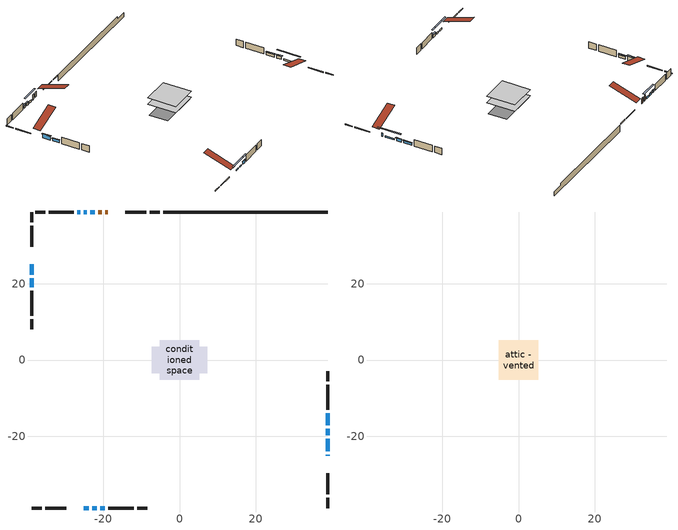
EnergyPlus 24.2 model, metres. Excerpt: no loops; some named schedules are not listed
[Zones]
conditioned space
 floor adiabatic (AdiabaticFloorConstruction): -5.17,-5.17 -5.17,5.17 5.17,5.17 5.17,-5.17 z0.92
 floor foundation (Slab1 construction): -7.31,-3.46 -7.31,3.46 7.31,3.46 7.31,-3.46 z-1.52
 wall outside (RimJoist1 construction): -5.13,38.87 -7.76,38.87 / -38.87,-38.87 -36.25,-38.87 / -38.87,38.87 -38.87,36.25 / 38.87,-38.87 38.87,-36.25 z0.92:1.22
 wall outside (RimJoist2 construction): -8.69,38.87 -14.29,38.87 / -35.32,-38.87 -29.72,-38.87 / -38.87,35.32 -38.87,29.72 / 38.87,-35.32 38.87,-29.72 z0.92:1.22
 wall outside (AdiabaticWallConstruction 1): -18.8,38.87 -19.53,38.87 / -20.46,38.87 -21.35,38.87 z0.92:2.95
 wall outside (AdiabaticWallConstruction): 38.87,-25.21 38.87,-24.95 z0.92:2.14; 38.87,-24.02 38.87,-20.66 / -25.21,-38.87 -23.83,-38.87 / -22.91,-38.87 -21.79,-38.87 z0.92:1.43; -22.27,38.87 -23.39,38.87 z0.92:1.63; 38.87,-19.74 38.87,-18.01 / -20.86,-38.87 -19.59,-38.87 / -38.87,21.43 -38.87,19.15 z0.92:1.94; 38.87,-17.08 38.87,-14.03 z0.92:1.84; -24.32,38.87 -25.19,38.87 / -26.11,38.87 -26.83,38.87 z0.92:1.78; -38.87,25.21 -38.87,22.36 z0.92:2.39
 wall outside (Wall1 construction): -27.75,38.87 -34.36,38.87 / -18.66,-38.87 -12.05,-38.87 / -38.87,18.22 -38.87,11.61 / 38.87,-13.1 38.87,-6.5 z0.92:3.36
 wall outside (Wall2 construction): -35.29,38.87 -37.95,38.87 / -11.12,-38.87 -8.47,-38.87 / -38.87,10.68 -38.87,8.02 / 38.87,-5.57 38.87,-2.91 z0.92:3.36
 wall foundation (FoundationWall1 construction): -4.21,38.87,-1.52 -4.21,38.87,0.92 34.57,38.87,0.92 34.57,38.87,0.04 38.87,38.87,0.04 38.87,38.87,-1.52
 window (WindowConstruction 7): 38.87,-25.21 38.87,-24.95 z0.92:2.14
 window (WindowConstruction 8): 38.87,-24.02 38.87,-20.67 z0.92:1.43
 window (WindowConstruction 9): -22.27,38.87 -23.39,38.87 z0.92:1.63
 window (WindowConstruction 10): -25.21,-38.87 -23.84,-38.87 z0.92:1.43
 window (WindowConstruction 11): -22.91,-38.87 -21.79,-38.87 z0.92:1.43
 window (WindowConstruction): 38.87,-19.74 38.87,-18.01 z0.92:1.93
 window (WindowConstruction 1): 38.87,-17.08 38.87,-14.03 z0.92:1.83
 window (WindowConstruction 2): -24.32,38.87 -25.19,38.87 z0.92:1.78
 window (WindowConstruction 3): -26.11,38.87 -26.82,38.87 z0.92:1.78
 window (WindowConstruction 4): -20.86,-38.87 -19.59,-38.87 z0.92:1.93
 window (WindowConstruction 5): -38.87,25.21 -38.87,22.36 z0.92:2.39
 window (WindowConstruction 6): -38.87,21.43 -38.87,19.15 z0.92:1.93
 door (Door): -18.8,38.87 -19.53,38.87 z0.92:2.95
 door (Door 1): -20.46,38.87 -21.35,38.87 z0.92:2.95
 ceiling adiabatic (AdiabaticFloorConstruction): 5.17,-5.17 5.17,5.17 -5.17,5.17 -5.17,-5.17 z0.92
attic - vented
 floor to conditioned space (Floor1 construction Reversed): -5.17,-5.17 -5.17,5.17 5.17,5.17 5.17,-5.17 z3.36
 roof outside (Roof1 construction): -17.87,38.87,3.36 -17.87,28.81,6.71 -15.22,28.81,6.71 -15.22,38.87,3.36; -26.13,-38.87,3.36 -26.13,-28.81,6.71 -28.79,-28.81,6.71 -28.79,-38.87,3.36; -38.87,26.13,3.36 -28.81,26.13,6.71 -28.81,28.79,6.71 -38.87,28.79,3.36; 38.87,-26.13,3.36 28.81,-26.13,6.71 28.81,-28.79,6.71 38.87,-28.79,3.36
shading: 38.87,-18.03 38.87,-26.66 39.29,-26.66 39.29,-18.03 z4.07; -26.03,38.87 -19.64,38.87 -19.64,39.29 -26.03,39.29 z4.27; -21.2,-38.87 -27.85,-38.87 -27.85,-39.29 -21.2,-39.29 z4.07; -19.15,-38.87 -25.55,-38.87 -25.55,-39.29 -19.15,-39.29 z4.07; 38.87,-17.81 38.87,-19.94 39.29,-19.94 39.29,-17.81 z2.14; 38.87,-13.83 38.87,-17.28 39.29,-17.28 39.29,-13.83 z2.04; -25.39,38.87 -24.12,38.87 -24.12,39.29 -25.39,39.29 z1.98; -27.02,38.87 -25.91,38.87 -25.91,39.29 -27.02,39.29 z1.98; -19.39,-38.87 -21.06,-38.87 -21.06,-39.29 -19.39,-39.29 z2.14; -38.87,22.16 -38.87,25.41 -39.29,25.41 -39.29,22.16 z2.59; -38.87,18.95 -38.87,21.63 -39.29,21.63 -39.29,18.95 z2.14
[Building]
Building 1: Terrain=Suburbs
[Site:Location]
Edmonton Intl AP_AB: Latitude {deg}=53.31; Longitude {deg}=-113.58; Time Zone {hr}=-7; Elevation {m}=723; Keep Site Location Information=Yes
[Site:GroundTemperature:Shallow]
-1.56185, -3.61833, -3.78302, -2.80711, 1.11059, 5.01004, 8.39065, 10.5322, 10.7141, 8.97234, 5.67794, 1.89811
[Site:WaterMainsTemperature]
Calculation Method=Schedule; Temperature Schedule=mains temperature schedule
[Material] Roughness=Rough; Thermal Absorptance=0.9
Name | Thickness {m} | Conductivity {W/m-K} | Density {kg/m3} | Specific Heat {J/kg-K} | Solar Absorptance | Visible Absorptance
asphalt or fiberglass shingles | 0.00635 | 0.162714 | 1121.4 | 1465.45 | 0.4 | 0.4
ceiling loosefill ins | 0.338667 | 0.0480833 | 16.02 | 1046.75 | 0.7 | 0.7
ceiling stud and cavity | 0.1397 | 0.6398 | 65.682 | 1177.47 | 0.7 | 0.7
concrete 4.0 in. | 0.1016 | 1.803125 | 2242.8 | 837.4 | 0.7 | 0.7
concrete 8.0 in. | 0.2032 | 1.803125 | 2242.8 | 837.4 | 0.7 | 0.7
door material | 0.04445 | 0.188738 | 512.64 | 1214.23 | 0.7 | 0.7
exterior vertical ins | 0.0271753 | 0.029427 | 32.04 | 1214.23 | 0.7 | 0.7
floor covering | 0.0127 | 0.0433444 | 54.468 | 1339.84 | 0.6 | 0.6
floor rigid ins; wall rigid ins | 0.512978 | 0.029427 | 32.04 | 1214.23 | 0.7 | 0.7
floor stud and cavity | 0.1397 | 1.75129 | 37.0049 | 1207.88 | 0.7 | 0.7
furniture material conditioned space 1 | 0.1524 | 0.115458 | 640.8 | 1214.23 | 0.6 | 0.6
gypsum board | 0.0127 | 0.160291 | 801 | 837.4 | 0.6 | 0.6
gypsum board 1 | 0.0127 | 0.160291 | 801 | 837.4 | 0.7 | 0.7
osb sheathing 0.5 in. | 0.0127 | 0.115458 | 512.64 | 1214.23 | 0.7 | 0.7
osb sheathing 0.75 in. | 0.01905 | 0.115458 | 512.64 | 1214.23 | 0.7 | 0.7
osb sheathing 2.0 in. | 0.0508 | 0.115458 | 512.64 | 1214.23 | 0.7 | 0.7
rim joist stud and cavity | 0.0508 | 0.0297552 | 125.044 | 1163.47 | 0.6 | 0.6
rim joist stud and cavity 1 | 0.0508 | 0.0314757 | 125.044 | 1163.47 | 0.6 | 0.6
wall stud and cavity | 0.1397 | 0.10094 | 139.0536 | 1170.24 | 0.7 | 0.7
wall stud and cavity 1 | 0.1397 | 0.0968724 | 139.0536 | 1170.24 | 0.7 | 0.7
wall stud and cavity 2 | 0.0889 | 0.380278 | 52.3479 | 1209.89 | 0.7 | 0.7
wall stud and cavity 3 | 0.0889 | 0.391764 | 83.0341 | 1211.67 | 0.7 | 0.7
wood siding | 0.0254 | 0.102417 | 544.68 | 1172.36 | 0.4 | 0.4
wood siding 1; wood siding 2; wood siding 3 | 0.0254 | 0.102417 | 544.68 | 1172.36 | 0.7 | 0.7
[WindowMaterial:SimpleGlazingSystem]
Name | U-Factor {W/m2-K} | Solar Heat Gain Coefficient
WindowMaterial | 4.0064 | 0.55
WindowMaterial 1 | 4.14891 | 0.55
WindowMaterial 10 | 5.05285 | 0.5
WindowMaterial 2 | 4.40726 | 0.53
WindowMaterial 3 | 4.50038 | 0.52
WindowMaterial 4 | 4.09327 | 0.55
WindowMaterial 5 | 1.584162 | 0.59
WindowMaterial 6 | 3.94791 | 0.56
WindowMaterial 7 | 5.1119 | 0.64
WindowMaterial 8 | 5.08862 | 0.5
WindowMaterial 9 | 4.545239 | 0.53
[Construction]
AdiabaticFloorConstruction: floor stud and cavity, floor rigid ins, osb sheathing 0.75 in., floor covering
AdiabaticWallConstruction: wood siding 2, wall rigid ins, wall stud and cavity 2, gypsum board
AdiabaticWallConstruction 1: wood siding 3, wall rigid ins, wall stud and cavity 2, gypsum board
Door; Door 1: door material
Floor1 construction Reversed: gypsum board, ceiling stud and cavity, ceiling loosefill ins
FoundationWall1 construction: concrete 8.0 in., gypsum board 1
furniture construction conditioned space 1: furniture material conditioned space 1
PartitionWallConstruction: gypsum board, wall stud and cavity 3, gypsum board
RimJoist1 construction: wood siding 1, osb sheathing 2.0 in., rim joist stud and cavity
RimJoist2 construction: wood siding 1, osb sheathing 2.0 in., rim joist stud and cavity 1
Roof1 construction: asphalt or fiberglass shingles
Slab1 construction: concrete 4.0 in.
Wall1 construction: wood siding, osb sheathing 0.5 in., wall stud and cavity, gypsum board
Wall2 construction: wood siding, osb sheathing 0.5 in., wall stud and cavity 1, gypsum board
WindowConstruction: WindowMaterial
WindowConstruction 1: WindowMaterial 1
WindowConstruction 10: WindowMaterial 10
WindowConstruction 11; WindowConstruction 8: WindowMaterial 8
WindowConstruction 2: WindowMaterial 2
WindowConstruction 3: WindowMaterial 3
WindowConstruction 4: WindowMaterial 4
WindowConstruction 5: WindowMaterial 5
WindowConstruction 6: WindowMaterial 6
WindowConstruction 7: WindowMaterial 7
WindowConstruction 9: WindowMaterial 9
[Zone] Multiplier=1; Part of Total Floor Area=Yes
Name | Volume {m3}
attic - vented | 58.1464
conditioned space | 530.5
[Space]
Name | Zone | Volume {m3}
attic - vented 1 | attic - vented | 58.1464
conditioned space 1 | conditioned space | 530.5
[ZoneInfiltration:EffectiveLeakageArea]
infil attic - vented 1: Zone or Space=attic - vented 1; Schedule=Always On Discrete; Effective Air Leakage Area {cm2}=3713.74; Stack Coefficient=0.000233286; Wind Coefficient=1.03196e-05
[ZoneMixing]
whole house fan mix: Zone or Space=attic - vented; Schedule=Always On Continuous; Design Flow Rate Calculation Method=Flow/Zone; Design Flow Rate {m3/s}=0; Source Zone or Space=conditioned space
[SurfaceProperty:ExposedFoundationPerimeter]
Slab1: Exposed Perimeter Calculation Method=TotalExposedPerimeter; Total Exposed Perimeter {m}=43.08
[InternalMass] Zone or ZoneList=conditioned space; Space or SpaceList=conditioned space 1
Name | Construction | Surface Area {m2}
furniture mass conditioned space 1 | furniture construction conditioned space 1 | 83.2122
partition wall mass | PartitionWallConstruction | 208.03
[Lights]
interior lighting: Zone or ZoneList or Space or SpaceList=conditioned space 1; Schedule=interior lighting schedule; Design Level Calculation Method=LightingLevel; Lighting Level {W}=343.2; Return Air Fraction=0; Fraction Radiant=0.6; Fraction Visible=0.2; Fraction Replaceable=1
[People]
occupants: Zone or ZoneList or Space or SpaceList=conditioned space 1; Number of People Schedule=occupants schedule; Number of People Calculation Method=People; Number of People=3; Fraction Radiant=0.314171; Sensible Heat Fraction=0.56303; Activity Level Schedule=occupants activity schedule; Carbon Dioxide Generation Rate {m3/s-W}=0; Enable ASHRAE 55 Comfort Warnings=No; Mean Radiant Temperature Calculation Type=EnclosureAveraged
[ElectricEquipment] Zone or ZoneList or Space or SpaceList=conditioned space 1; Design Level Calculation Method=EquipmentLevel
Name | Schedule | Design Level {W} | Fraction Latent | Fraction Radiant | Fraction Lost
clothes dryer | clothes dryer schedule | 140.772 | 0.015 | 0.081 | 0.85
clothes washer | clothes washer schedule | 32.1985 | 0.03 | 0.162 | 0.7
cooking range | cooking range schedule | 215.147 | 0.08 | 0.432 | 0.2
dishwasher | dishwasher schedule | 66.8632 | 0.3 | 0.18 | 0.4
fridge | fridge schedule | 72.9452 | 0 | 0.6 | 0
mech vent bath fan 0 | mech vent bath fan 0 schedule | 50.2 | 0 | 0 | 1
mech vent bath fan 1 | mech vent bath fan 1 schedule | 50.2 | 0 | 0 | 1
mech vent house fan | mech vent house fan schedule | 0 | 0 | 0 | 1
mech vent house fan cfis | mech vent house fan cfis schedule | 0 | 0 | 0 | 0
mech vent range fan 0 | mech vent range fan 0 schedule | 57 | 0 | 0 | 1
misc plug loads | misc plug loads schedule | 494.7 | 0.045 | 0.513 | 0.1
whole house fan | Always On Discrete | 0 | 0 | 0 | 1
[OtherEquipment] Zone or ZoneList or Space or SpaceList=conditioned space 1; Design Level Calculation Method=EquipmentLevel
Name | Fuel Type | Schedule | Design Level {W} | Fraction Latent | Fraction Radiant | Fraction Lost
clothes dryer 1 | Electricity | clothes dryer schedule | 0 | 0.015 | 0.081 | 0.85
cooking range 1 | Electricity | cooking range schedule | 0 | 0.08 | 0.432 | 0.2
general water use latent | None | general water use schedule | 62.594 | 1 | 0 | 0
general water use sensible | None | general water use schedule | -61.6891 | 0 | 0.6 | 0
mech vent house fan latent load | None | Always On Discrete | 0 | 1 | 0 | 0
mech vent house fan sensible load | None | Always On Discrete | 0 | 0 | 0 | 0
water heater energy adjustment1 | NaturalGas | Always On Discrete | 0.01 | 0 | 0 | 1
[ZoneInfiltration:DesignFlowRate] Zone or ZoneList or Space or SpaceList=conditioned space 1; Schedule=Always On Discrete; Design Flow Rate Calculation Method=Flow/Zone; Design Flow Rate {m3/s}=0
infil flow; natural vent flow; whole house fan flow
[Foundation:Kiva]
Foundation Kiva 1: Initial Indoor Air Temperature {C}=18; Wall Height Above Grade {m}=0.919978; Wall Depth Below Slab {m}=0.2032; Custom Block Material Name 1=exterior vertical ins; Custom Block Depth 1 {m}=2.43998; Custom Block X Position 1 {m}=0.2159; Custom Block Z Position 1 {m}=0
[Foundation:Kiva:Settings]
Soil Conductivity {W/m-K}=0.849921; Soil Density {kg/m3}=1842.3; Soil Specific Heat {J/kg-K}=418.7; Ground Solar Absorptivity=0.9; Ground Thermal Absorptivity=0.9; Ground Surface Roughness {m}=0.03; Far-Field Width {m}=40; Deep-Ground Boundary Condition=ZeroFlux; Deep-Ground Depth {m}=40; Minimum Cell Dimension {m}=0.2; Maximum Cell Growth Coefficient=3; Simulation Timestep=Timestep
[Exterior:Lights]
exterior lighting: Schedule=exterior lighting schedule; Design Level {W}=75.6
[Schedule:Constant]
Name | Hourly Value
Always On Continuous; mech vent house fan schedule; mech vent house fan cfis schedule; Always On Discrete | 1
occupants activity schedule | 117.228
fridge schedule | 0
[Schedule:Week:Daily]
interior lighting schedule Week Rule - Jan1-Jan27: interior lighting schedule day, interior lighting schedule day, interior lighting schedule day, interior lighting schedule day, interior lighting schedule day, interior lighting schedule day, interior lighting schedule day, interior lighting schedule default day, interior lighting schedule default day, interior lighting schedule default day, interior lighting schedule default day, interior lighting schedule default day
interior lighting schedule Week Rule - Jan28-Feb3: interior lighting schedule day, interior lighting schedule day, interior lighting schedule day, interior lighting schedule day, interior lighting schedule day 1, interior lighting schedule day 1, interior lighting schedule day 1, interior lighting schedule default day, interior lighting schedule default day, interior lighting schedule default day, interior lighting schedule default day, interior lighting schedule default day
interior lighting schedule Week Rule - Feb4-Feb24: interior lighting schedule day 1, interior lighting schedule day 1, interior lighting schedule day 1, interior lighting schedule day 1, interior lighting schedule day 1, interior lighting schedule day 1, interior lighting schedule day 1, interior lighting schedule default day, interior lighting schedule default day, interior lighting schedule default day, interior lighting schedule default day, interior lighting schedule default day
interior lighting schedule Week Rule - Feb25-Mar3: interior lighting schedule day 1, interior lighting schedule day 1, interior lighting schedule day 1, interior lighting schedule day 1, interior lighting schedule day 2, interior lighting schedule day 2, interior lighting schedule day 2, interior lighting schedule default day, interior lighting schedule default day, interior lighting schedule default day, interior lighting schedule default day, interior lighting schedule default day
interior lighting schedule Week Rule - Mar4-Mar31: interior lighting schedule day 2, interior lighting schedule day 2, interior lighting schedule day 2, interior lighting schedule day 2, interior lighting schedule day 2, interior lighting schedule day 2, interior lighting schedule day 2, interior lighting schedule default day, interior lighting schedule default day, interior lighting schedule default day, interior lighting schedule default day, interior lighting schedule default day
interior lighting schedule Week Rule - Apr1-Apr28: interior lighting schedule day 3, interior lighting schedule day 3, interior lighting schedule day 3, interior lighting schedule day 3, interior lighting schedule day 3, interior lighting schedule day 3, interior lighting schedule day 3, interior lighting schedule default day, interior lighting schedule default day, interior lighting schedule default day, interior lighting schedule default day, interior lighting schedule default day
interior lighting schedule Week Rule - Apr29-May5: interior lighting schedule day 3, interior lighting schedule day 3, interior lighting schedule day 4, interior lighting schedule day 4, interior lighting schedule day 4, interior lighting schedule day 4, interior lighting schedule day 4, interior lighting schedule default day, interior lighting schedule default day, interior lighting schedule default day, interior lighting schedule default day, interior lighting schedule default day
interior lighting schedule Week Rule - May6-May26: interior lighting schedule day 4, interior lighting schedule day 4, interior lighting schedule day 4, interior lighting schedule day 4, interior lighting schedule day 4, interior lighting schedule day 4, interior lighting schedule day 4, interior lighting schedule default day, interior lighting schedule default day, interior lighting schedule default day, interior lighting schedule default day, interior lighting schedule default day
interior lighting schedule Week Rule - May27-Jun2: interior lighting schedule day 4, interior lighting schedule day 4, interior lighting schedule day 4, interior lighting schedule day 4, interior lighting schedule day 4, interior lighting schedule day 5, interior lighting schedule day 5, interior lighting schedule default day, interior lighting schedule default day, interior lighting schedule default day, interior lighting schedule default day, interior lighting schedule default day
interior lighting schedule Week Rule - Jun3-Jun30: interior lighting schedule day 5, interior lighting schedule day 5, interior lighting schedule day 5, interior lighting schedule day 5, interior lighting schedule day 5, interior lighting schedule day 5, interior lighting schedule day 5, interior lighting schedule default day, interior lighting schedule default day, interior lighting schedule default day, interior lighting schedule default day, interior lighting schedule default day
interior lighting schedule Week Rule - Jul1-Jul28: interior lighting schedule day 6, interior lighting schedule day 6, interior lighting schedule day 6, interior lighting schedule day 6, interior lighting schedule day 6, interior lighting schedule day 6, interior lighting schedule day 6, interior lighting schedule default day, interior lighting schedule default day, interior lighting schedule default day, interior lighting schedule default day, interior lighting schedule default day
interior lighting schedule Week Rule - Jul29-Aug4: interior lighting schedule day 6, interior lighting schedule day 6, interior lighting schedule day 6, interior lighting schedule day 7, interior lighting schedule day 7, interior lighting schedule day 7, interior lighting schedule day 7, interior lighting schedule default day, interior lighting schedule default day, interior lighting schedule default day, interior lighting schedule default day, interior lighting schedule default day
interior lighting schedule Week Rule - Aug5-Aug25: interior lighting schedule day 7, interior lighting schedule day 7, interior lighting schedule day 7, interior lighting schedule day 7, interior lighting schedule day 7, interior lighting schedule day 7, interior lighting schedule day 7, interior lighting schedule default day, interior lighting schedule default day, interior lighting schedule default day, interior lighting schedule default day, interior lighting schedule default day
interior lighting schedule Week Rule - Aug26-Sep1: interior lighting schedule day 7, interior lighting schedule day 7, interior lighting schedule day 7, interior lighting schedule day 7, interior lighting schedule day 7, interior lighting schedule day 7, interior lighting schedule day 8, interior lighting schedule default day, interior lighting schedule default day, interior lighting schedule default day, interior lighting schedule default day, interior lighting schedule default day
interior lighting schedule Week Rule - Sep2-Sep29: interior lighting schedule day 8, interior lighting schedule day 8, interior lighting schedule day 8, interior lighting schedule day 8, interior lighting schedule day 8, interior lighting schedule day 8, interior lighting schedule day 8, interior lighting schedule default day, interior lighting schedule default day, interior lighting schedule default day, interior lighting schedule default day, interior lighting schedule default day
interior lighting schedule Week Rule - Sep30-Oct6: interior lighting schedule day 8, interior lighting schedule day 9, interior lighting schedule day 9, interior lighting schedule day 9, interior lighting schedule day 9, interior lighting schedule day 9, interior lighting schedule day 9, interior lighting schedule default day, interior lighting schedule default day, interior lighting schedule default day, interior lighting schedule default day, interior lighting schedule default day
interior lighting schedule Week Rule - Oct7-Oct27: interior lighting schedule day 9, interior lighting schedule day 9, interior lighting schedule day 9, interior lighting schedule day 9, interior lighting schedule day 9, interior lighting schedule day 9, interior lighting schedule day 9, interior lighting schedule default day, interior lighting schedule default day, interior lighting schedule default day, interior lighting schedule default day, interior lighting schedule default day
interior lighting schedule Week Rule - Oct28-Nov3: interior lighting schedule day 9, interior lighting schedule day 9, interior lighting schedule day 9, interior lighting schedule day 9, interior lighting schedule day 10, interior lighting schedule day 10, interior lighting schedule day 10, interior lighting schedule default day, interior lighting schedule default day, interior lighting schedule default day, interior lighting schedule default day, interior lighting schedule default day
interior lighting schedule Week Rule - Nov4-Nov24: interior lighting schedule day 10, interior lighting schedule day 10, interior lighting schedule day 10, interior lighting schedule day 10, interior lighting schedule day 10, interior lighting schedule day 10, interior lighting schedule day 10, interior lighting schedule default day, interior lighting schedule default day, interior lighting schedule default day, interior lighting schedule default day, interior lighting schedule default day
interior lighting schedule Week Rule - Nov25-Dec1: interior lighting schedule day 10, interior lighting schedule day 10, interior lighting schedule day 10, interior lighting schedule day 10, interior lighting schedule day 10, interior lighting schedule day 10, interior lighting schedule day 11, interior lighting schedule default day, interior lighting schedule default day, interior lighting schedule default day, interior lighting schedule default day, interior lighting schedule default day
interior lighting schedule Week Rule - Dec2-Dec31: interior lighting schedule day 11, interior lighting schedule day 11, interior lighting schedule day 11, interior lighting schedule day 11, interior lighting schedule day 11, interior lighting schedule day 11, interior lighting schedule day 11, interior lighting schedule default day, interior lighting schedule default day, interior lighting schedule default day, interior lighting schedule default day, interior lighting schedule default day
occupants schedule Week Rule - Jan1-Dec31: occupants schedule day, occupants schedule day, occupants schedule day, occupants schedule day, occupants schedule day, occupants schedule day, occupants schedule day, occupants schedule default day, occupants schedule default day, occupants schedule default day, occupants schedule default day, occupants schedule default day
clothes dryer schedule Week Rule - Jan1-Dec31: clothes dryer schedule day, clothes dryer schedule day, clothes dryer schedule day, clothes dryer schedule day, clothes dryer schedule day, clothes dryer schedule day, clothes dryer schedule day, clothes dryer schedule default day, clothes dryer schedule default day, clothes dryer schedule default day, clothes dryer schedule default day, clothes dryer schedule default day
clothes washer schedule Week Rule - Jan1-Dec31: clothes washer schedule day, clothes washer schedule day, clothes washer schedule day, clothes washer schedule day, clothes washer schedule day, clothes washer schedule day, clothes washer schedule day, clothes washer schedule default day, clothes washer schedule default day, clothes washer schedule default day, clothes washer schedule default day, clothes washer schedule default day
cooking range schedule Week Rule - Jan1-Dec31: cooking range schedule day, cooking range schedule day, cooking range schedule day, cooking range schedule day, cooking range schedule day, cooking range schedule day, cooking range schedule day, cooking range schedule default day, cooking range schedule default day, cooking range schedule default day, cooking range schedule default day, cooking range schedule default day
dishwasher schedule Week Rule - Jan1-Dec31: dishwasher schedule day, dishwasher schedule day, dishwasher schedule day, dishwasher schedule day, dishwasher schedule day, dishwasher schedule day, dishwasher schedule day, dishwasher schedule default day, dishwasher schedule default day, dishwasher schedule default day, dishwasher schedule default day, dishwasher schedule default day
mech vent bath fan 0 schedule Week Rule - Jan1-Dec31: mech vent bath fan 0 schedule day, mech vent bath fan 0 schedule day, mech vent bath fan 0 schedule day, mech vent bath fan 0 schedule day, mech vent bath fan 0 schedule day, mech vent bath fan 0 schedule day, mech vent bath fan 0 schedule day, mech vent bath fan 0 schedule default day, mech vent bath fan 0 schedule default day, mech vent bath fan 0 schedule default day, mech vent bath fan 0 schedule default day, mech vent bath fan 0 schedule default day
mech vent bath fan 1 schedule Week Rule - Jan1-Dec31: mech vent bath fan 1 schedule day, mech vent bath fan 1 schedule day, mech vent bath fan 1 schedule day, mech vent bath fan 1 schedule day, mech vent bath fan 1 schedule day, mech vent bath fan 1 schedule day, mech vent bath fan 1 schedule day, mech vent bath fan 1 schedule default day, mech vent bath fan 1 schedule default day, mech vent bath fan 1 schedule default day, mech vent bath fan 1 schedule default day, mech vent bath fan 1 schedule default day
mech vent range fan 0 schedule Week Rule - Jan1-Dec31: mech vent range fan 0 schedule day, mech vent range fan 0 schedule day, mech vent range fan 0 schedule day, mech vent range fan 0 schedule day, mech vent range fan 0 schedule day, mech vent range fan 0 schedule day, mech vent range fan 0 schedule day, mech vent range fan 0 schedule default day, mech vent range fan 0 schedule default day, mech vent range fan 0 schedule default day, mech vent range fan 0 schedule default day, mech vent range fan 0 schedule default day
misc plug loads schedule Week Rule - Jan1-Dec31: misc plug loads schedule day, misc plug loads schedule day, misc plug loads schedule day, misc plug loads schedule day, misc plug loads schedule day, misc plug loads schedule day, misc plug loads schedule day, misc plug loads schedule default day, misc plug loads schedule default day, misc plug loads schedule default day, misc plug loads schedule default day, misc plug loads schedule default day
general water use schedule Week Rule - Jan1-Dec31: general water use schedule day, general water use schedule day, general water use schedule day, general water use schedule day, general water use schedule day, general water use schedule day, general water use schedule day, general water use schedule default day, general water use schedule default day, general water use schedule default day, general water use schedule default day, general water use schedule default day
exterior lighting schedule Week Rule - Jan1-Jan27: exterior lighting schedule day, exterior lighting schedule day, exterior lighting schedule day, exterior lighting schedule day, exterior lighting schedule day, exterior lighting schedule day, exterior lighting schedule day, exterior lighting schedule default day, exterior lighting schedule default day, exterior lighting schedule default day, exterior lighting schedule default day, exterior lighting schedule default day
exterior lighting schedule Week Rule - Jan28-Feb3: exterior lighting schedule day, exterior lighting schedule day, exterior lighting schedule day, exterior lighting schedule day, exterior lighting schedule day 1, exterior lighting schedule day 1, exterior lighting schedule day 1, exterior lighting schedule default day, exterior lighting schedule default day, exterior lighting schedule default day, exterior lighting schedule default day, exterior lighting schedule default day
exterior lighting schedule Week Rule - Feb4-Feb24: exterior lighting schedule day 1, exterior lighting schedule day 1, exterior lighting schedule day 1, exterior lighting schedule day 1, exterior lighting schedule day 1, exterior lighting schedule day 1, exterior lighting schedule day 1, exterior lighting schedule default day, exterior lighting schedule default day, exterior lighting schedule default day, exterior lighting schedule default day, exterior lighting schedule default day
exterior lighting schedule Week Rule - Feb25-Mar3: exterior lighting schedule day 1, exterior lighting schedule day 1, exterior lighting schedule day 1, exterior lighting schedule day 1, exterior lighting schedule day 2, exterior lighting schedule day 2, exterior lighting schedule day 2, exterior lighting schedule default day, exterior lighting schedule default day, exterior lighting schedule default day, exterior lighting schedule default day, exterior lighting schedule default day
exterior lighting schedule Week Rule - Mar4-Mar31: exterior lighting schedule day 2, exterior lighting schedule day 2, exterior lighting schedule day 2, exterior lighting schedule day 2, exterior lighting schedule day 2, exterior lighting schedule day 2, exterior lighting schedule day 2, exterior lighting schedule default day, exterior lighting schedule default day, exterior lighting schedule default day, exterior lighting schedule default day, exterior lighting schedule default day
exterior lighting schedule Week Rule - Apr1-Apr28: exterior lighting schedule day 3, exterior lighting schedule day 3, exterior lighting schedule day 3, exterior lighting schedule day 3, exterior lighting schedule day 3, exterior lighting schedule day 3, exterior lighting schedule day 3, exterior lighting schedule default day, exterior lighting schedule default day, exterior lighting schedule default day, exterior lighting schedule default day, exterior lighting schedule default day
exterior lighting schedule Week Rule - Apr29-May5: exterior lighting schedule day 3, exterior lighting schedule day 3, exterior lighting schedule day 4, exterior lighting schedule day 4, exterior lighting schedule day 4, exterior lighting schedule day 4, exterior lighting schedule day 4, exterior lighting schedule default day, exterior lighting schedule default day, exterior lighting schedule default day, exterior lighting schedule default day, exterior lighting schedule default day
exterior lighting schedule Week Rule - May6-May26: exterior lighting schedule day 4, exterior lighting schedule day 4, exterior lighting schedule day 4, exterior lighting schedule day 4, exterior lighting schedule day 4, exterior lighting schedule day 4, exterior lighting schedule day 4, exterior lighting schedule default day, exterior lighting schedule default day, exterior lighting schedule default day, exterior lighting schedule default day, exterior lighting schedule default day
exterior lighting schedule Week Rule - May27-Jun2: exterior lighting schedule day 4, exterior lighting schedule day 4, exterior lighting schedule day 4, exterior lighting schedule day 4, exterior lighting schedule day 4, exterior lighting schedule day 5, exterior lighting schedule day 5, exterior lighting schedule default day, exterior lighting schedule default day, exterior lighting schedule default day, exterior lighting schedule default day, exterior lighting schedule default day
exterior lighting schedule Week Rule - Jun3-Jun30: exterior lighting schedule day 5, exterior lighting schedule day 5, exterior lighting schedule day 5, exterior lighting schedule day 5, exterior lighting schedule day 5, exterior lighting schedule day 5, exterior lighting schedule day 5, exterior lighting schedule default day, exterior lighting schedule default day, exterior lighting schedule default day, exterior lighting schedule default day, exterior lighting schedule default day
exterior lighting schedule Week Rule - Jul1-Jul28: exterior lighting schedule day 6, exterior lighting schedule day 6, exterior lighting schedule day 6, exterior lighting schedule day 6, exterior lighting schedule day 6, exterior lighting schedule day 6, exterior lighting schedule day 6, exterior lighting schedule default day, exterior lighting schedule default day, exterior lighting schedule default day, exterior lighting schedule default day, exterior lighting schedule default day
exterior lighting schedule Week Rule - Jul29-Aug4: exterior lighting schedule day 6, exterior lighting schedule day 6, exterior lighting schedule day 6, exterior lighting schedule day 7, exterior lighting schedule day 7, exterior lighting schedule day 7, exterior lighting schedule day 7, exterior lighting schedule default day, exterior lighting schedule default day, exterior lighting schedule default day, exterior lighting schedule default day, exterior lighting schedule default day
exterior lighting schedule Week Rule - Aug5-Aug25: exterior lighting schedule day 7, exterior lighting schedule day 7, exterior lighting schedule day 7, exterior lighting schedule day 7, exterior lighting schedule day 7, exterior lighting schedule day 7, exterior lighting schedule day 7, exterior lighting schedule default day, exterior lighting schedule default day, exterior lighting schedule default day, exterior lighting schedule default day, exterior lighting schedule default day
exterior lighting schedule Week Rule - Aug26-Sep1: exterior lighting schedule day 7, exterior lighting schedule day 7, exterior lighting schedule day 7, exterior lighting schedule day 7, exterior lighting schedule day 7, exterior lighting schedule day 7, exterior lighting schedule day 8, exterior lighting schedule default day, exterior lighting schedule default day, exterior lighting schedule default day, exterior lighting schedule default day, exterior lighting schedule default day
exterior lighting schedule Week Rule - Sep2-Sep29: exterior lighting schedule day 8, exterior lighting schedule day 8, exterior lighting schedule day 8, exterior lighting schedule day 8, exterior lighting schedule day 8, exterior lighting schedule day 8, exterior lighting schedule day 8, exterior lighting schedule default day, exterior lighting schedule default day, exterior lighting schedule default day, exterior lighting schedule default day, exterior lighting schedule default day
exterior lighting schedule Week Rule - Sep30-Oct6: exterior lighting schedule day 8, exterior lighting schedule day 9, exterior lighting schedule day 9, exterior lighting schedule day 9, exterior lighting schedule day 9, exterior lighting schedule day 9, exterior lighting schedule day 9, exterior lighting schedule default day, exterior lighting schedule default day, exterior lighting schedule default day, exterior lighting schedule default day, exterior lighting schedule default day
exterior lighting schedule Week Rule - Oct7-Oct27: exterior lighting schedule day 9, exterior lighting schedule day 9, exterior lighting schedule day 9, exterior lighting schedule day 9, exterior lighting schedule day 9, exterior lighting schedule day 9, exterior lighting schedule day 9, exterior lighting schedule default day, exterior lighting schedule default day, exterior lighting schedule default day, exterior lighting schedule default day, exterior lighting schedule default day
[Schedule:Year]
interior lighting schedule: interior lighting schedule Week Rule - Jan1-Jan27, 1, 1, 1, 27, interior lighting schedule Week Rule - Jan28-Feb3, 1, 28, 2, 3, interior lighting schedule Week Rule - Feb4-Feb24, 2, 4, 2, 24, interior lighting schedule Week Rule - Feb25-Mar3, 2, 25, 3, 3, interior lighting schedule Week Rule - Mar4-Mar31, 3, 4, 3, 31, interior lighting schedule Week Rule - Apr1-Apr28, 4, 1, 4, 28, interior lighting schedule Week Rule - Apr29-May5, 4, 29, 5, 5, interior lighting schedule Week Rule - May6-May26, 5, 6, 5, 26, interior lighting schedule Week Rule - May27-Jun2, 5, 27, 6, 2, interior lighting schedule Week Rule - Jun3-Jun30, 6, 3, 6, 30, interior lighting schedule Week Rule - Jul1-Jul28, 7, 1, 7, 28, interior lighting schedule Week Rule - Jul29-Aug4, 7, 29, 8, 4, interior lighting schedule Week Rule - Aug5-Aug25, 8, 5, 8, 25, interior lighting schedule Week Rule - Aug26-Sep1, 8, 26, 9, 1, interior lighting schedule Week Rule - Sep2-Sep29, 9, 2, 9, 29, interior lighting schedule Week Rule - Sep30-Oct6, 9, 30, 10, 6, interior lighting schedule Week Rule - Oct7-Oct27, 10, 7, 10, 27, interior lighting schedule Week Rule - Oct28-Nov3, 10, 28, 11, 3, interior lighting schedule Week Rule - Nov4-Nov24, 11, 4, 11, 24, interior lighting schedule Week Rule - Nov25-Dec1, 11, 25, 12, 1, interior lighting schedule Week Rule - Dec2-Dec31, 12, 2, 12, 31
occupants schedule: occupants schedule Week Rule - Jan1-Dec31, 1, 1, 12, 31
clothes dryer schedule: clothes dryer schedule Week Rule - Jan1-Dec31, 1, 1, 12, 31
clothes washer schedule: clothes washer schedule Week Rule - Jan1-Dec31, 1, 1, 12, 31
cooking range schedule: cooking range schedule Week Rule - Jan1-Dec31, 1, 1, 12, 31
dishwasher schedule: dishwasher schedule Week Rule - Jan1-Dec31, 1, 1, 12, 31
mech vent bath fan 0 schedule: mech vent bath fan 0 schedule Week Rule - Jan1-Dec31, 1, 1, 12, 31
mech vent bath fan 1 schedule: mech vent bath fan 1 schedule Week Rule - Jan1-Dec31, 1, 1, 12, 31
mech vent range fan 0 schedule: mech vent range fan 0 schedule Week Rule - Jan1-Dec31, 1, 1, 12, 31
misc plug loads schedule: misc plug loads schedule Week Rule - Jan1-Dec31, 1, 1, 12, 31
general water use schedule: general water use schedule Week Rule - Jan1-Dec31, 1, 1, 12, 31
exterior lighting schedule: exterior lighting schedule Week Rule - Jan1-Jan27, 1, 1, 1, 27, exterior lighting schedule Week Rule - Jan28-Feb3, 1, 28, 2, 3, exterior lighting schedule Week Rule - Feb4-Feb24, 2, 4, 2, 24, exterior lighting schedule Week Rule - Feb25-Mar3, 2, 25, 3, 3, exterior lighting schedule Week Rule - Mar4-Mar31, 3, 4, 3, 31, exterior lighting schedule Week Rule - Apr1-Apr28, 4, 1, 4, 28, exterior lighting schedule Week Rule - Apr29-May5, 4, 29, 5, 5, exterior lighting schedule Week Rule - May6-May26, 5, 6, 5, 26, exterior lighting schedule Week Rule - May27-Jun2, 5, 27, 6, 2, exterior lighting schedule Week Rule - Jun3-Jun30, 6, 3, 6, 30, exterior lighting schedule Week Rule - Jul1-Jul28, 7, 1, 7, 28, exterior lighting schedule Week Rule - Jul29-Aug4, 7, 29, 8, 4, exterior lighting schedule Week Rule - Aug5-Aug25, 8, 5, 8, 25, exterior lighting schedule Week Rule - Aug26-Sep1, 8, 26, 9, 1, exterior lighting schedule Week Rule - Sep2-Sep29, 9, 2, 9, 29, exterior lighting schedule Week Rule - Sep30-Oct6, 9, 30, 10, 6, exterior lighting schedule Week Rule - Oct7-Oct27, 10, 7, 10, 27, exterior lighting schedule Week Rule - Oct28-Nov3, 10, 28, 11, 3, exterior lighting schedule Week Rule - Nov4-Nov24, 11, 4, 11, 24, exterior lighting schedule Week Rule - Nov25-Dec1, 11, 25, 12, 1, exterior lighting schedule Week Rule - Dec2-Dec31, 12, 2, 12, 31
[Schedule:Compact]
mains temperature schedule: Through: 01/01, For: AllDays, Until: 24:00, 3.97167, Through: 01/02, For: AllDays, Until: 24:00, 3.90778, Through: 01/03, For: AllDays, Until: 24:00, 3.84556, Through: 01/04, For: AllDays, Until: 24:00, 3.78389, Through: 01/05, For: AllDays, Until: 24:00, 3.72278, Through: 01/06, For: AllDays, Until: 24:00, 3.66278, Through: 01/07, For: AllDays, Until: 24:00, 3.60389, Through: 01/08, For: AllDays, Until: 24:00, 3.54556, Through: 01/09, For: AllDays, Until: 24:00, 3.48833, Through: 01/10, For: AllDays, Until: 24:00, 3.43167, Through: 01/11, For: AllDays, Until: 24:00, 3.37611, Through: 01/12, For: AllDays, Until: 24:00, 3.32167, Through: 01/13, For: AllDays, Until: 24:00, 3.26833, Through: 01/14, For: AllDays, Until: 24:00, 3.21556, Through: 01/15, For: AllDays, Until: 24:00, 3.16444, Through: 01/16, For: AllDays, Until: 24:00, 3.11389, Through: 01/17, For: AllDays, Until: 24:00, 3.06444, Through: 01/18, For: AllDays, Until: 24:00, 3.01611, Through: 01/19, For: AllDays, Until: 24:00, 2.96889, Through: 01/20, For: AllDays, Until: 24:00, 2.92278, Through: 01/21, For: AllDays, Until: 24:00, 2.87722, Through: 01/22, For: AllDays, Until: 24:00, 2.83333, Through: 01/23, For: AllDays, Until: 24:00, 2.79056, Through: 01/24, For: AllDays, Until: 24:00, 2.74889, Through: 01/25, For: AllDays, Until: 24:00, 2.70833, Through: 01/26, For: AllDays, Until: 24:00, 2.66889, Through: 01/27, For: AllDays, Until: 24:00, 2.63056, Through: 01/28, For: AllDays, Until: 24:00, 2.59333, Through: 01/29, For: AllDays, Until: 24:00, 2.55778, Through: 01/30, For: AllDays, Until: 24:00, 2.52278, Through: 01/31, For: AllDays, Until: 24:00, 2.48944, Through: 02/01, For: AllDays, Until: 24:00, 2.45722, Through: 02/02, For: AllDays, Until: 24:00, 2.42611, Through: 02/03, For: AllDays, Until: 24:00, 2.39667, Through: 02/04, For: AllDays, Until: 24:00, 2.36833, Through: 02/05, For: AllDays, Until: 24:00, 2.34111, Through: 02/06, For: AllDays, Until: 24:00, 2.315, Through: 02/07, For: AllDays, Until: 24:00, 2.29056, Through: 02/08, For: AllDays, Until: 24:00, 2.26722, Through: 02/09, For: AllDays, Until: 24:00, 2.245, Through: 02/10, For: AllDays, Until: 24:00, 2.22444, Through: 02/11, For: AllDays, Until: 24:00, 2.20444, Through: 02/12, For: AllDays, Until: 24:00, 2.18667, Through: 02/13, For: AllDays, Until: 24:00, 2.17, Through: 02/14, For: AllDays, Until: 24:00, 2.15444, Through: 02/15, For: AllDays, Until: 24:00, 2.14, Through: 02/16, For: AllDays, Until: 24:00, 2.12722, Through: 02/17, For: AllDays, Until: 24:00, 2.11556, Through: 02/18, For: AllDays, Until: 24:00, 2.10556, Through: 02/19, For: AllDays, Until: 24:00, 2.09667, Through: 02/20, For: AllDays, Until: 24:00, 2.08889, Through: 02/21, For: AllDays, Until: 24:00, 2.08278, Through: 02/22, For: AllDays, Until: 24:00, 2.07833, Through: 02/23, For: AllDays, Until: 24:00, 2.07444, Through: 02/24, For: AllDays, Until: 24:00, 2.07278, Through: 02/25, For: AllDays, Until: 24:00, 2.07167, Through: 02/26, For: AllDays, Until: 24:00, 2.07222, Through: 02/27, For: AllDays, Until: 24:00, 2.07444, Through: 02/28, For: AllDays, Until: 24:00, 2.07778, Through: 03/01, For: AllDays, Until: 24:00, 2.08222, Through: 03/02, For: AllDays, Until: 24:00, 2.08833, Through: 03/03, For: AllDays, Until: 24:00, 2.09556, Through: 03/04, For: AllDays, Until: 24:00, 2.10444, Through: 03/05, For: AllDays, Until: 24:00, 2.11444, Through: 03/06, For: AllDays, Until: 24:00, 2.12556, Through: 03/07, For: AllDays, Until: 24:00, 2.13833, Through: 03/08, For: AllDays, Until: 24:00, 2.15278, Through: 03/09, For: AllDays, Until: 24:00, 2.16778, Through: 03/10, For: AllDays, Until: 24:00, 2.18444, Through: 03/11, For: AllDays, Until: 24:00, 2.20278, Through: 03/12, For: AllDays, Until: 24:00, 2.22167, Through: 03/13, For: AllDays, Until: 24:00, 2.24278, Through: 03/14, For: AllDays, Until: 24:00, 2.26444, Through: 03/15, For: AllDays, Until: 24:00, 2.28778, Through: 03/16, For: AllDays, Until: 24:00, 2.31222, Through: 03/17, For: AllDays, Until: 24:00, 2.33778, Through: 03/18, For: AllDays, Until: 24:00, 2.365, Through: 03/19, For: AllDays, Until: 24:00, 2.39333, Through: 03/20, For: AllDays, Until: 24:00, 2.42278, Through: 03/21, For: AllDays, Until: 24:00, 2.45389, Through: 03/22, For: AllDays, Until: 24:00, 2.48611, Through: 03/23, For: AllDays, Until: 24:00, 2.51889, Through: 03/24, For: AllDays, Until: 24:00, 2.55389, Through: 03/25, For: AllDays, Until: 24:00, 2.58944, Through: 03/26, For: AllDays, Until: 24:00, 2.62611, Through: 03/27, For: AllDays, Until: 24:00, 2.66444, Through: 03/28, For: AllDays, Until: 24:00, 2.70389, Through: 03/29, For: AllDays, Until: 24:00, 2.74389, Through: 03/30, For: AllDays, Until: 24:00, 2.78556, Through: 03/31, For: AllDays, Until: 24:00, 2.82833, Through: 04/01, For: AllDays, Until: 24:00, 2.87222, Through: 04/02, For: AllDays, Until: 24:00, 2.91722, Through: 04/03, For: AllDays, Until: 24:00, 2.96333, Through: 04/04, For: AllDays, Until: 24:00, 3.01056, Through: 04/05, For: AllDays, Until: 24:00, 3.05889, Through: 04/06, For: AllDays, Until: 24:00, 3.10833, Through: 04/07, For: AllDays, Until: 24:00, 3.15833, Through: 04/08, For: AllDays, Until: 24:00, 3.21, Through: 04/09, For: AllDays, Until: 24:00, 3.26222, Through: 04/10, For: AllDays, Until: 24:00, 3.31556, Through: 04/11, For: AllDays, Until: 24:00, 3.37, Through: 04/12, For: AllDays, Until: 24:00, 3.42556, Through: 04/13, For: AllDays, Until: 24:00, 3.48167, Through: 04/14, For: AllDays, Until: 24:00, 3.53889, Through: 04/15, For: AllDays, Until: 24:00, 3.59722, Through: 04/16, For: AllDays, Until: 24:00, 3.65611, Through: 04/17, For: AllDays, Until: 24:00, 3.71611, Through: 04/18, For: AllDays, Until: 24:00, 3.77667, Through: 04/19, For: AllDays, Until: 24:00, 3.83833, Through: 04/20, For: AllDays, Until: 24:00, 3.90111, Through: 04/21, For: AllDays, Until: 24:00, 3.96444, Through: 04/22, For: AllDays, Until: 24:00, 4.02833, Through: 04/23, For: AllDays, Until: 24:00, 4.09333, Through: 04/24, For: AllDays, Until: 24:00, 4.15889, Through: 04/25, For: AllDays, Until: 24:00, 4.225, Through: 04/26, For: AllDays, Until: 24:00, 4.29222, Through: 04/27, For: AllDays, Until: 24:00, 4.36, Through: 04/28, For: AllDays, Until: 24:00, 4.42833, Through: 04/29, For: AllDays, Until: 24:00, 4.49722, Through: 04/30, For: AllDays, Until: 24:00, 4.56667, Through: 05/01, For: AllDays, Until: 24:00, 4.63722, Through: 05/02, For: AllDays, Until: 24:00, 4.70833, Through: 05/03, For: AllDays, Until: 24:00, 4.77944, Through: 05/04, For: AllDays, Until: 24:00, 4.85167, Through: 05/05, For: AllDays, Until: 24:00, 4.92389, Through: 05/06, For: AllDays, Until: 24:00, 4.99722, Through: 05/07, For: AllDays, Until: 24:00, 5.07056, Through: 05/08, For: AllDays, Until: 24:00, 5.145, Through: 05/09, For: AllDays, Until: 24:00, 5.21944, Through: 05/10, For: AllDays, Until: 24:00, 5.29389, Through: 05/11, For: AllDays, Until: 24:00, 5.36944, Through: 05/12, For: AllDays, Until: 24:00, 5.445, Through: 05/13, For: AllDays, Until: 24:00, 5.52111, Through: 05/14, For: AllDays, Until: 24:00, 5.59722, Through: 05/15, For: AllDays, Until: 24:00, 5.67389, Through: 05/16, For: AllDays, Until: 24:00, 5.75056, Through: 05/17, For: AllDays, Until: 24:00, 5.82778, Through: 05/18, For: AllDays, Until: 24:00, 5.90556, Through: 05/19, For: AllDays, Until: 24:00, 5.98278, Through: 05/20, For: AllDays, Until: 24:00, 6.06056, Through: 05/21, For: AllDays, Until: 24:00, 6.13889, Through: 05/22, For: AllDays, Until: 24:00, 6.21667, Through: 05/23, For: AllDays, Until: 24:00, 6.295, Through: 05/24, For: AllDays, Until: 24:00, 6.37333, Through: 05/25, For: AllDays, Until: 24:00, 6.45222, Through: 05/26, For: AllDays, Until: 24:00, 6.53056, Through: 05/27, For: AllDays, Until: 24:00, 6.60889, Through: 05/28, For: AllDays, Until: 24:00, 6.68778, Through: 05/29, For: AllDays, Until: 24:00, 6.76611, Through: 05/30, For: AllDays, Until: 24:00, 6.84444, Through: 05/31, For: AllDays, Until: 24:00, 6.92278, Through: 06/01, For: AllDays, Until: 24:00, 7.00111, Through: 06/02, For: AllDays, Until: 24:00, 7.07944, Through: 06/03, For: AllDays, Until: 24:00, 7.15778, Through: 06/04, For: AllDays, Until: 24:00, 7.23556, Through: 06/05, For: AllDays, Until: 24:00, 7.31333, Through: 06/06, For: AllDays, Until: 24:00, 7.39056, Through: 06/07, For: AllDays, Until: 24:00, 7.46833, Through: 06/08, For: AllDays, Until: 24:00, 7.545, Through: 06/09, For: AllDays, Until: 24:00, 7.62222, Through: 06/10, For: AllDays, Until: 24:00, 7.69833, Through: 06/11, For: AllDays, Until: 24:00, 7.775, Through: 06/12, For: AllDays, Until: 24:00, 7.85056, Through: 06/13, For: AllDays, Until: 24:00, 7.92611, Through: 06/14, For: AllDays, Until: 24:00, 8.00111, Through: 06/15, For: AllDays, Until: 24:00, 8.07611, Through: 06/16, For: AllDays, Until: 24:00, 8.15056, Through: 06/17, For: AllDays, Until: 24:00, 8.22389, Through: 06/18, For: AllDays, Until: 24:00, 8.29778, Through: 06/19, For: AllDays, Until: 24:00, 8.37056, Through: 06/20, For: AllDays, Until: 24:00, 8.44278, Through: 06/21, For: AllDays, Until: 24:00, 8.51444, Through: 06/22, For: AllDays, Until: 24:00, 8.58611, Through: 06/23, For: AllDays, Until: 24:00, 8.65667, Through: 06/24, For: AllDays, Until: 24:00, 8.72667, Through: 06/25, For: AllDays, Until: 24:00, 8.79611, Through: 06/26, For: AllDays, Until: 24:00, 8.865, Through: 06/27, For: AllDays, Until: 24:00, 8.93333, Through: 06/28, For: AllDays, Until: 24:00, 9.00056, Through: 06/29, For: AllDays, Until: 24:00, 9.06778, Through: 06/30, For: AllDays, Until: 24:00, 9.13333, Through: 07/01, For: AllDays, Until: 24:00, 9.19889, Through: 07/02, For: AllDays, Until: 24:00, 9.26333, Through: 07/03, For: AllDays, Until: 24:00, 9.32722, Through: 07/04, For: AllDays, Until: 24:00, 9.39056, Through: 07/05, For: AllDays, Until: 24:00, 9.45278, Through: 07/06, For: AllDays, Until: 24:00, 9.51389, Through: 07/07, For: AllDays, Until: 24:00, 9.57444, Through: 07/08, For: AllDays, Until: 24:00, 9.63389, Through: 07/09, For: AllDays, Until: 24:00, 9.69278, Through: 07/10, For: AllDays, Until: 24:00, 9.75056, Through: 07/11, For: AllDays, Until: 24:00, 9.80778, Through: 07/12, For: AllDays, Until: 24:00, 9.86333, Through: 07/13, For: AllDays, Until: 24:00, 9.91833, Through: 07/14, For: AllDays, Until: 24:00, 9.97278, Through: 07/15, For: AllDays, Until: 24:00, 10.0256, Through: 07/16, For: AllDays, Until: 24:00, 10.0778, Through: 07/17, For: AllDays, Until: 24:00, 10.1289, Through: 07/18, For: AllDays, Until: 24:00, 10.1789, Through: 07/19, For: AllDays, Until: 24:00, 10.2278, Through: 07/20, For: AllDays, Until: 24:00, 10.2756, Through: 07/21, For: AllDays, Until: 24:00, 10.3222, Through: 07/22, For: AllDays, Until: 24:00, 10.3683, Through: 07/23, For: AllDays, Until: 24:00, 10.4128, Through: 07/24, For: AllDays, Until: 24:00, 10.4561, Through: 07/25, For: AllDays, Until: 24:00, 10.4989, Through: 07/26, For: AllDays, Until: 24:00, 10.54, Through: 07/27, For: AllDays, Until: 24:00, 10.58, Through: 07/28, For: AllDays, Until: 24:00, 10.6189, Through: 07/29, For: AllDays, Until: 24:00, 10.6567, Through: 07/30, For: AllDays, Until: 24:00, 10.6928, Through: 07/31, For: AllDays, Until: 24:00, 10.7283, Through: 08/01, For: AllDays, Until: 24:00, 10.7622, Through: 08/02, For: AllDays, Until: 24:00, 10.7956, Through: 08/03, For: AllDays, Until: 24:00, 10.8272, Through: 08/04, For: AllDays, Until: 24:00, 10.8572, Through: 08/05, For: AllDays, Until: 24:00, 10.8867, Through: 08/06, For: AllDays, Until: 24:00, 10.9144, Through: 08/07, For: AllDays, Until: 24:00, 10.9411, Through: 08/08, For: AllDays, Until: 24:00, 10.9667, Through: 08/09, For: AllDays, Until: 24:00, 10.9906, Through: 08/10, For: AllDays, Until: 24:00, 11.0133, Through: 08/11, For: AllDays, Until: 24:00, 11.035, Through: 08/12, For: AllDays, Until: 24:00, 11.055, Through: 08/13, For: AllDays, Until: 24:00, 11.0739, Through: 08/14, For: AllDays, Until: 24:00, 11.0917, Through: 08/15, For: AllDays, Until: 24:00, 11.1078, Through: 08/16, For: AllDays, Until: 24:00, 11.1228, Through: 08/17, For: AllDays, Until: 24:00, 11.1361, Through: 08/18, For: AllDays, Until: 24:00, 11.1483, Through: 08/19, For: AllDays, Until: 24:00, 11.1594, Through: 08/20, For: AllDays, Until: 24:00, 11.1689, Through: 08/21, For: AllDays, Until: 24:00, 11.1772, Through: 08/22, For: AllDays, Until: 24:00, 11.1844, Through: 08/23, For: AllDays, Until: 24:00, 11.19, Through: 08/24, For: AllDays, Until: 24:00, 11.1939, Through: 08/25, For: AllDays, Until: 24:00, 11.1967, Through: 08/26, For: AllDays, Until: 24:00, 11.1983, Through: 08/27, For: AllDays, Until: 24:00, 11.1983, Through: 08/28, For: AllDays, Until: 24:00, 11.1972, Through: 08/29, For: AllDays, Until: 24:00, 11.195, Through: 08/30, For: AllDays, Until: 24:00, 11.1911, Through: 08/31, For: AllDays, Until: 24:00, 11.1856, Through: 09/01, For: AllDays, Until: 24:00, 11.1789, Through: 09/02, For: AllDays, Until: 24:00, 11.1711, Through: 09/03, For: AllDays, Until: 24:00, 11.1617, Through: 09/04, For: AllDays, Until: 24:00, 11.1511, Through: 09/05, For: AllDays, Until: 24:00, 11.1394, Through: 09/06, For: AllDays, Until: 24:00, 11.1261, Through: 09/07, For: AllDays, Until: 24:00, 11.1111, Through: 09/08, For: AllDays, Until: 24:00, 11.0956, Through: 09/09, For: AllDays, Until: 24:00, 11.0778, Through: 09/10, For: AllDays, Until: 24:00, 11.0594, Through: 09/11, For: AllDays, Until: 24:00, 11.0394, Through: 09/12, For: AllDays, Until: 24:00, 11.0183, Through: 09/13, For: AllDays, Until: 24:00, 10.9961, Through: 09/14, For: AllDays, Until: 24:00, 10.9722, Through: 09/15, For: AllDays, Until: 24:00, 10.9472, Through: 09/16, For: AllDays, Until: 24:00, 10.9206, Through: 09/17, For: AllDays, Until: 24:00, 10.8928, Through: 09/18, For: AllDays, Until: 24:00, 10.8639, Through: 09/19, For: AllDays, Until: 24:00, 10.8339, Through: 09/20, For: AllDays, Until: 24:00, 10.8028, Through: 09/21, For: AllDays, Until: 24:00, 10.77, Through: 09/22, For: AllDays, Until: 24:00, 10.7361, Through: 09/23, For: AllDays, Until: 24:00, 10.7011, Through: 09/24, For: AllDays, Until: 24:00, 10.665, Through: 09/25, For: AllDays, Until: 24:00, 10.6272, Through: 09/26, For: AllDays, Until: 24:00, 10.5889, Through: 09/27, For: AllDays, Until: 24:00, 10.5489, Through: 09/28, For: AllDays, Until: 24:00, 10.5078, Through: 09/29, For: AllDays, Until: 24:00, 10.4661, Through: 09/30, For: AllDays, Until: 24:00, 10.4228, Through: 10/01, For: AllDays, Until: 24:00, 10.3783, Through: 10/02, For: AllDays, Until: 24:00, 10.3328, Through: 10/03, For: AllDays, Until: 24:00, 10.2861, Through: 10/04, For: AllDays, Until: 24:00, 10.2383, Through: 10/05, For: AllDays, Until: 24:00, 10.19, Through: 10/06, For: AllDays, Until: 24:00, 10.14, Through: 10/07, For: AllDays, Until: 24:00, 10.0894, Through: 10/08, For: AllDays, Until: 24:00, 10.0372, Through: 10/09, For: AllDays, Until: 24:00, 9.98444, Through: 10/10, For: AllDays, Until: 24:00, 9.93056, Through: 10/11, For: AllDays, Until: 24:00, 9.87611, Through: 10/12, For: AllDays, Until: 24:00, 9.82, Through: 10/13, For: AllDays, Until: 24:00, 9.76333, Through: 10/14, For: AllDays, Until: 24:00, 9.70611, Through: 10/15, For: AllDays, Until: 24:00, 9.64722, Through: 10/16, For: AllDays, Until: 24:00, 9.58778, Through: 10/17, For: AllDays, Until: 24:00, 9.52778, Through: 10/18, For: AllDays, Until: 24:00, 9.46667, Through: 10/19, For: AllDays, Until: 24:00, 9.40444, Through: 10/20, For: AllDays, Until: 24:00, 9.34167, Through: 10/21, For: AllDays, Until: 24:00, 9.27778, Through: 10/22, For: AllDays, Until: 24:00, 9.21333, Through: 10/23, For: AllDays, Until: 24:00, 9.14833, Through: 10/24, For: AllDays, Until: 24:00, 9.08222, Through: 10/25, For: AllDays, Until: 24:00, 9.01556, Through: 10/26, For: AllDays, Until: 24:00, 8.94833, Through: 10/27, For: AllDays, Until: 24:00, 8.88056, Through: 10/28, For: AllDays, Until: 24:00, 8.81167, Through: 10/29, For: AllDays, Until: 24:00, 8.74222, Through: 10/30, For: AllDays, Until: 24:00, 8.67222, Through: 10/31, For: AllDays, Until: 24:00, 8.60167, Through: 11/01, For: AllDays, Until: 24:00, 8.53056, Through: 11/02, For: AllDays, Until: 24:00, 8.45889, Through: 11/03, For: AllDays, Until: 24:00, 8.38667, Through: 11/04, For: AllDays, Until: 24:00, 8.31389, Through: 11/05, For: AllDays, Until: 24:00, 8.24056, Through: 11/06, For: AllDays, Until: 24:00, 8.16667, Through: 11/07, For: AllDays, Until: 24:00, 8.09278, Through: 11/08, For: AllDays, Until: 24:00, 8.01833, Through: 11/09, For: AllDays, Until: 24:00, 7.94278, Through: 11/10, For: AllDays, Until: 24:00, 7.86778, Through: 11/11, For: AllDays, Until: 24:00, 7.79167, Through: 11/12, For: AllDays, Until: 24:00, 7.71556, Through: 11/13, For: AllDays, Until: 24:00, 7.63944, Through: 11/14, For: AllDays, Until: 24:00, 7.56222, Through: 11/15, For: AllDays, Until: 24:00, 7.48556, Through: 11/16, For: AllDays, Until: 24:00, 7.40833, Through: 11/17, For: AllDays, Until: 24:00, 7.33056, Through: 11/18, For: AllDays, Until: 24:00, 7.25278, Through: 11/19, For: AllDays, Until: 24:00, 7.175, Through: 11/20, For: AllDays, Until: 24:00, 7.09722, Through: 11/21, For: AllDays, Until: 24:00, 7.01889, Through: 11/22, For: AllDays, Until: 24:00, 6.94056, Through: 11/23, For: AllDays, Until: 24:00, 6.86222, Through: 11/24, For: AllDays, Until: 24:00, 6.78389, Through: 11/25, For: AllDays, Until: 24:00, 6.705, Through: 11/26, For: AllDays, Until: 24:00, 6.62667, Through: 11/27, For: AllDays, Until: 24:00, 6.54833, Through: 11/28, For: AllDays, Until: 24:00, 6.46944, Through: 11/29, For: AllDays, Until: 24:00, 6.39111, Through: 11/30, For: AllDays, Until: 24:00, 6.31278, Through: 12/01, For: AllDays, Until: 24:00, 6.23444, Through: 12/02, For: AllDays, Until: 24:00, 6.15611, Through: 12/03, For: AllDays, Until: 24:00, 6.07833, Through: 12/04, For: AllDays, Until: 24:00, 6.00056, Through: 12/05, For: AllDays, Until: 24:00, 5.92278, Through: 12/06, For: AllDays, Until: 24:00, 5.84556, Through: 12/07, For: AllDays, Until: 24:00, 5.76833, Through: 12/08, For: AllDays, Until: 24:00, 5.69111, Through: 12/09, For: AllDays, Until: 24:00, 5.61444, Through: 12/10, For: AllDays, Until: 24:00, 5.53778, Through: 12/11, For: AllDays, Until: 24:00, 5.46222, Through: 12/12, For: AllDays, Until: 24:00, 5.38611, Through: 12/13, For: AllDays, Until: 24:00, 5.31111, Through: 12/14, For: AllDays, Until: 24:00, 5.23611, Through: 12/15, For: AllDays, Until: 24:00, 5.16167, Through: 12/16, For: AllDays, Until: 24:00, 5.08722, Through: 12/17, For: AllDays, Until: 24:00, 5.01389, Through: 12/18, For: AllDays, Until: 24:00, 4.94056, Through: 12/19, For: AllDays, Until: 24:00, 4.86778, Through: 12/20, For: AllDays, Until: 24:00, 4.79556, Through: 12/21, For: AllDays, Until: 24:00, 4.72389, Through: 12/22, For: AllDays, Until: 24:00, 4.65333, Through: 12/23, For: AllDays, Until: 24:00, 4.58278, Through: 12/24, For: AllDays, Until: 24:00, 4.51278, Through: 12/25, For: AllDays, Until: 24:00, 4.44389, Through: 12/26, For: AllDays, Until: 24:00, 4.375, Through: 12/27, For: AllDays, Until: 24:00, 4.30722, Through: 12/28, For: AllDays, Until: 24:00, 4.24, Through: 12/29, For: AllDays, Until: 24:00, 4.17333, Through: 12/30, For: AllDays, Until: 24:00, 4.10778, Through: 12/31, For: AllDays, Until: 24:00, 4.04278
